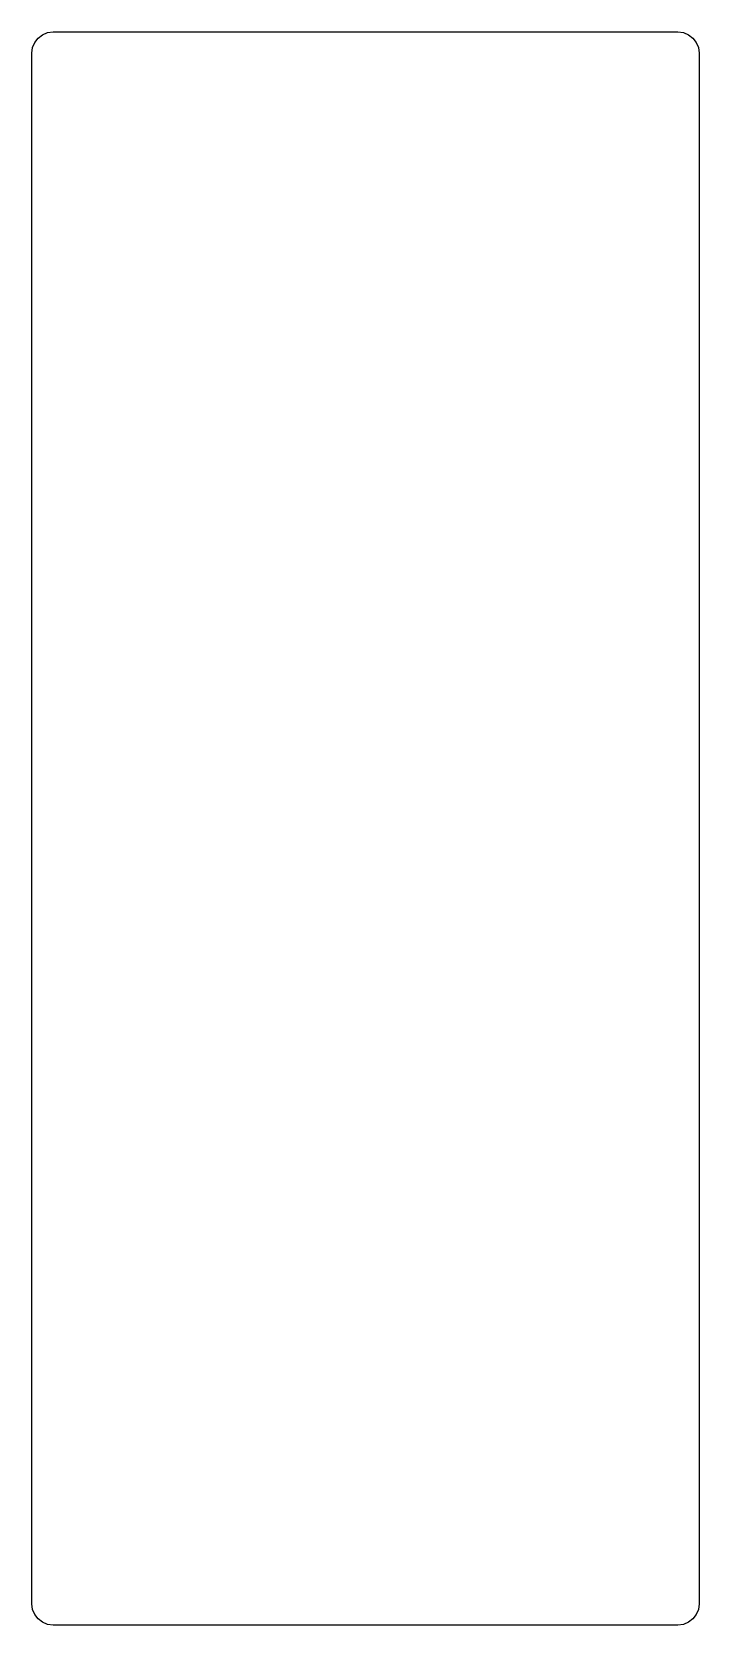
# Model space of a CAD drawing. Header units: metres. Extents: x 0 to 63, y -150 to 0.
import ezdxf

# ---------------------------------------------------------------- set-up
doc = ezdxf.new("R2010")
doc.units = ezdxf.units.M

msp = doc.modelspace()

# ---------------------------------------------------------------- linework, layer by layer
at = {"layer": 'Edge.Cuts'}
for p, q in [((1.482, -0.068), (2, 0)), ((2, 0), (60.8, 0)), ((60.8, 0), (61.318, -0.068)), ((0, -2), (0.068, -1.482)), ((0.068, -1.482), (0.268, -1)), ((0.268, -1), (0.586, -0.586)), ((0.586, -0.586), (1, -0.268)), ((1, -0.268), (1.482, -0.068)), ((61.318, -0.068), (61.8, -0.268)), ((61.8, -0.268), (62.214, -0.586)), ((62.214, -0.586), (62.532, -1)), ((62.532, -1), (62.732, -1.482)), ((62.732, -1.482), (62.8, -2)), ((0, -148), (0, -2)), ((62.8, -2), (62.8, -148)), ((0.068, -148.518), (0, -148)), ((62.8, -148), (62.732, -148.518)), ((0.268, -149), (0.068, -148.518)), ((0.586, -149.414), (0.268, -149)), ((1, -149.732), (0.586, -149.414)), ((1.482, -149.932), (1, -149.732)), ((2, -150), (1.482, -149.932)), ((60.8, -150), (2, -150)), ((61.318, -149.932), (60.8, -150)), ((61.8, -149.732), (61.318, -149.932)), ((62.214, -149.414), (61.8, -149.732)), ((62.532, -149), (62.214, -149.414)), ((62.732, -148.518), (62.532, -149))]:
    msp.add_line(p, q, dxfattribs=at)

doc.saveas('drawing.dxf')
